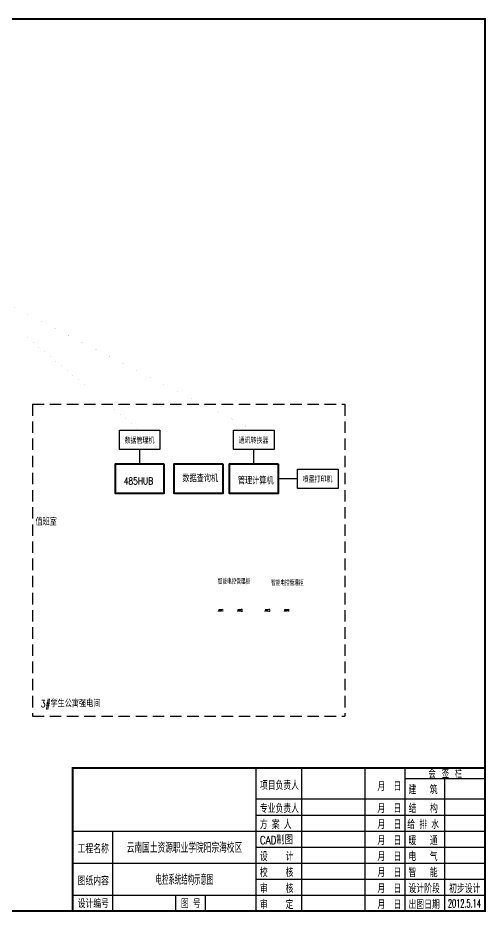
# Model space of a CAD drawing. Header units: millimetres. Extents: x -14098 to 347972, y -58509 to 133182.
# Drawn here: x 107015 to 147898, y -58509 to 19671 of the extents above; entities that cross this region are included whole.
import ezdxf
from ezdxf.enums import TextEntityAlignment as Align

# ---------------------------------------------------------------- set-up
doc = ezdxf.new("R2010")
doc.units = ezdxf.units.MM
doc.header["$LTSCALE"] = 1000
doc.linetypes.add('DASHED2', pattern=[0.375, 0.25, -0.125])
for name, color, linetype in [('6文字层', 3, 'Continuous'), ('RD', 1, 'Continuous'), ('图框', 7, 'Continuous')]:
    doc.layers.add(name, color=color, linetype=linetype)
doc.styles.add('HZDX', font='romans.shx', dxfattribs={"width": 0.8, "bigfont": 'hzdx.shx'})
doc.styles.add('PC_TEXTSTYLE', font='simplex.shx', dxfattribs={"width": 0.707, "bigfont": 'intecad.shx'})
doc.styles.add('Z', font='romans', dxfattribs={"width": 0.8, "bigfont": 'z'})
doc.styles.add('黑体', font='simhei.ttf', dxfattribs={"width": 0.8, "height": 300})

msp = doc.modelspace()

# ---------------------------------------------------------------- linework, layer by layer
for points in [[(115889, -16384), (119419, -16384), (119419, -18065), (115889, -18065)], [(125855, -16384), (129384, -16384), (129384, -18065), (125855, -18065)], [(131437, -19784), (134967, -19784), (134967, -21465), (131437, -21465)]]:
    msp.add_lwpolyline(points, close=True)
at = {"lineweight": 40}
for points in [[(119767, -19327), (119767, -21898), (115540, -21898), (115540, -19327)], [(124896, -19327), (124896, -21898), (120669, -21898), (120669, -19327)], [(129733, -19327), (129733, -21898), (125506, -21898), (125506, -19327)]]:
    msp.add_lwpolyline(points, close=True, dxfattribs=at)
at = {"layer": 'RD', "color": 0, "linetype": 'DASHED2', "ltscale": 4}
for p, q in [((108300, -14106), (135566, -14106)), ((108300, -14106), (108300, -41372)), ((135566, -14106), (135566, -41372)), ((108300, -41372), (135566, -41372))]:
    msp.add_line(p, q, dxfattribs=at)
at = {"layer": 'RD'}
for p, q in [((117654, -19327), (117654, -18065)), ((127620, -19327), (127620, -18065)), ((129733, -20613), (131437, -20613))]:
    msp.add_line(p, q, dxfattribs=at)
for points, const_width in [([(117654, -16384), (101266, -2868)], 1), ([(127620, -16384), (101266, -2868)], 1), ([(119767, -20613), (120669, -20613)], 1), ([(129717, -35305), (129717, -36936), (117188, -36936), (117188, -21898)], 1), ([(118404, -21898), (118404, -32617), (123915, -32617)], 1), ([(123915, -30066), (123915, -35305), (127377, -35305), (127377, -30066), (123915, -30066)], 0.324), ([(127986, -30066), (127986, -35305), (131448, -35305), (131448, -30066), (127986, -30066)], 0.324), ([(124087, -31841), (124087, -34889), (125439, -34889), (125439, -31841), (124087, -31841)], 0.324), ([(125752, -31841), (125752, -34889), (127104, -34889), (127104, -31841), (125752, -31841)], 0.324), ([(128158, -31841), (128158, -34889), (129510, -34889), (129510, -31841), (128158, -31841)], 0.324), ([(129823, -31841), (129823, -34889), (131175, -34889), (131175, -31841), (129823, -31841)], 0.324)]:
    msp.add_lwpolyline(points, dxfattribs=dict(at, const_width=const_width))
at = {"layer": 'RD', "color": 0, "linetype": 'DASHED2', "ltscale": 4, "const_width": 1}
msp.add_lwpolyline([(108300, -25308), (135566, -25308)], dxfattribs=at)
at = {"layer": '图框'}
for p, q in [((131808, -58419), (131808, -45919)), ((137308, -45919), (137308, -58419)), ((140808, -45919), (140808, -58419)), ((147808, -45919), (147808, -58419)), ((147808, -45919), (147808, -58419)), ((140808, -46819), (147808, -46819)), ((144258, -46819), (144258, -58419)), ((127808, -48619), (147808, -48619)), ((127808, -50019), (147808, -50019)), ((111808, -51419), (147808, -51419)), ((115308, -58419), (115308, -51419)), ((127808, -52819), (147808, -52819)), ((111808, -54219), (127808, -54219)), ((111808, -54219), (127808, -54219)), ((127808, -54219), (147808, -54219)), ((127808, -55619), (147808, -55619)), ((111808, -57019), (147808, -57019)), ((120808, -58419), (120808, -57019)), ((123408, -58419), (123408, -57019))]:
    msp.add_line(p, q, dxfattribs=at)
at = {"layer": '图框', "color": 7, "const_width": 180}
msp.add_lwpolyline([(33808, -58419), (147808, -58419), (147808, 19581), (33808, 19581)], close=True, dxfattribs=at)
msp.add_lwpolyline([(33808, -58419), (147808, -58419), (147808, 19581), (33808, 19581)], close=True, dxfattribs=at)
at = {"layer": '图框'}
for points, const_width in [([(111808, -58419), (111808, -45919), (147808, -45919)], 180), ([(111808, -58419), (111808, -45919), (147808, -45919)], 180), ([(127808, -58419), (127808, -45919)], 100), ([(127808, -58419), (127808, -45919)], 100)]:
    msp.add_lwpolyline(points, dxfattribs=dict(at, const_width=const_width))

# ---------------------------------------------------------------- texts
at = {"layer": '6文字层', "style": 'Z', "width": 0.8}
for s, p in [('数据管理机', (116329, -17539)), ('通讯转换器', (126295, -17539)), ('喷墨打印机', (131877, -20939))]:
    msp.add_text(s, height=500, dxfattribs=at).set_placement(p)
at = {"layer": '6文字层', "color": 7, "style": 'Z', "width": 0.8}
for s, p in [('数据查询机', (121379, -20300)), ('485HUB', (116250, -20511)), ('管理计算机', (126216, -20511)), ('3#学生公寓强电间', (109010, -39985))]:
    msp.add_text(s, height=600, dxfattribs=at).set_placement(p, align=Align.TOP_LEFT)
msp.add_text('值班室', height=600, dxfattribs=at).set_placement((108546, -24694))
at = {"layer": '6文字层', "color": 4, "style": 'PC_TEXTSTYLE', "width": 0.667}
for s, height, p in [('智能电控管理柜', 432, (124471, -29831)), ('智能电控管理柜', 432, (129129, -29948)), ('AW1', 216, (124508, -32231)), ('AW2', 216, (126174, -32231)), ('AW3', 216, (128579, -32231)), ('AW4', 216, (130244, -32231))]:
    msp.add_text(s, height=height, dxfattribs=at).set_placement(p)
at = {"layer": '图框', "style": 'HZDX'}
for s, width, p in [('会', 0.7, (142864, -46785)), ('签', 0.7, (144029, -46785)), ('栏', 0.7, (145172, -46785)), ('项目负责人', 0.75, (128146, -47819)), ('月  日', 0.75, (138410, -47908)), ('建   筑', 0.75, (141119, -48186)), ('专业负责人', 0.75, (128146, -49833)), ('月  日', 0.75, (138410, -49833)), ('结   构', 0.75, (141143, -49833)), ('方 案 人', 0.75, (128146, -51233)), ('月  日', 0.75, (138410, -51233)), ('给 排 水', 0.75, (141019, -51233)), ('CAD制图', 0.8, (128146, -52564)), ('月  日', 0.75, (138410, -52633)), ('暖   通', 0.75, (141124, -52633)), ('工程名称', 0.75, (112230, -53355)), ('设    计', 0.75, (128146, -54033)), ('月  日', 0.75, (138410, -54033)), ('电   气', 0.75, (141122, -54033)), ('校    核', 0.75, (128146, -55433)), ('月  日', 0.75, (138410, -55433)), ('智   能', 0.75, (141122, -55433)), ('图纸内容', 0.75, (112230, -56161)), ('审    核', 0.75, (128146, -56833)), ('月  日', 0.75, (138410, -56833)), ('设计阶段', 0.75, (141122, -56833)), ('设计编号', 0.75, (112230, -58148)), ('图 号', 0.75, (121250, -58148)), ('审    定', 0.75, (128146, -58233)), ('月  日', 0.75, (138410, -58233)), ('出图日期', 0.75, (141122, -58233))]:
    msp.add_text(s, height=700, dxfattribs=dict(at, width=width)).set_placement(p)
at = {"layer": '图框', "style": '黑体'}
for s, width, p in [('云南国土资源职业学院阳宗海校区', 0.6, (121558, -52819)), ('电控系统结构示意图', 0.5, (121558, -55619))]:
    msp.add_text(s, height=800, dxfattribs=dict(at, width=width)).set_placement(p, align=Align.MIDDLE)
at = {"layer": '图框', "style": 'HZDX'}
for s, width, p in [('初步设计', 0.75, (146033, -56833)), ('2012.5.14', 0.6, (146004, -58101))]:
    msp.add_text(s, height=700, dxfattribs=dict(at, width=width)).set_placement(p, align=Align.CENTER)

doc.saveas('drawing.dxf')
